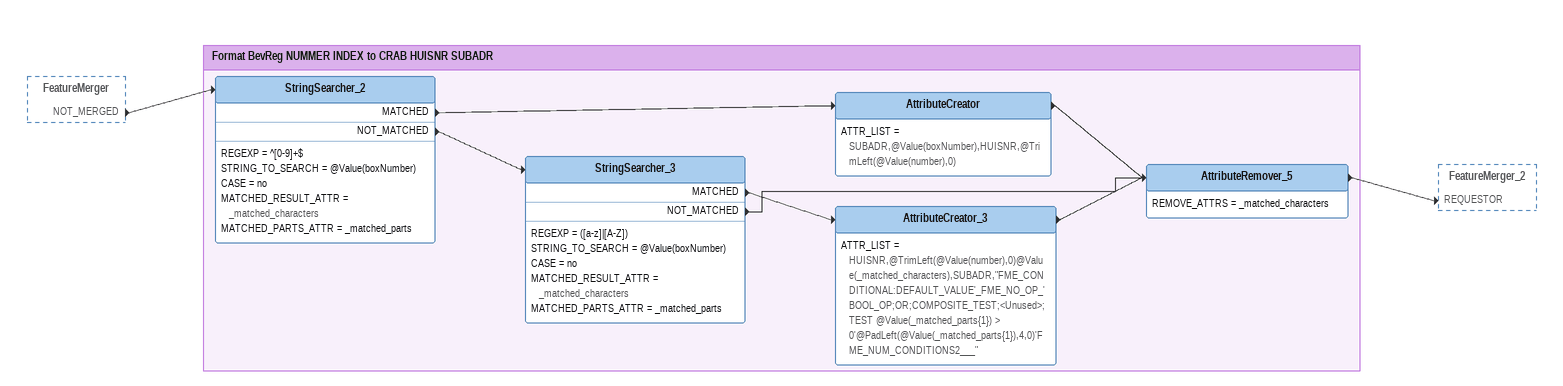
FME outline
FeatureMerger [outside]
    NOT_MERGED -> StringSearcher_2

Bookmark: Format BevReg NUMMER INDEX to CRAB HUISNR SUBADR
StringSearcher_2
    REGEXP = ^[0-9]+$
    STRING_TO_SEARCH = @Value(boxNumber)
    CASE = no
    MATCHED_RESULT_ATTR = _matched_characters
    MATCHED_PARTS_ATTR = _matched_parts
    MATCHED -> AttributeCreator
    NOT_MATCHED -> StringSearcher_3
AttributeCreator
    ATTR_LIST = SUBADR,@Value(boxNumber),HUISNR,@TrimLeft(@Value(number),0)
    -> AttributeRemover_5
StringSearcher_3
    REGEXP = ([a-z]|[A-Z])
    STRING_TO_SEARCH = @Value(boxNumber)
    CASE = no
    MATCHED_RESULT_ATTR = _matched_characters
    MATCHED_PARTS_ATTR = _matched_parts
    MATCHED -> AttributeCreator_3
    NOT_MATCHED -> AttributeRemover_5
AttributeCreator_3
    ATTR_LIST = HUISNR,@TrimLeft(@Value(number),0)@Value(_matched_characters),SUBADR,"FME_CONDITIONAL:DEFAULT_VALUE'_FME_NO_OP_'BOOL_OP;OR;COMPOSITE_TEST;<Unused>;TEST @Value(_matched_parts{1}) > 0'@PadLeft(@Value(_matched_parts{1}),4,0)'FME_NUM_CONDITIONS2___"
    -> AttributeRemover_5
AttributeRemover_5
    REMOVE_ATTRS = _matched_characters
    -> FeatureMerger_2 [REQUESTOR]
